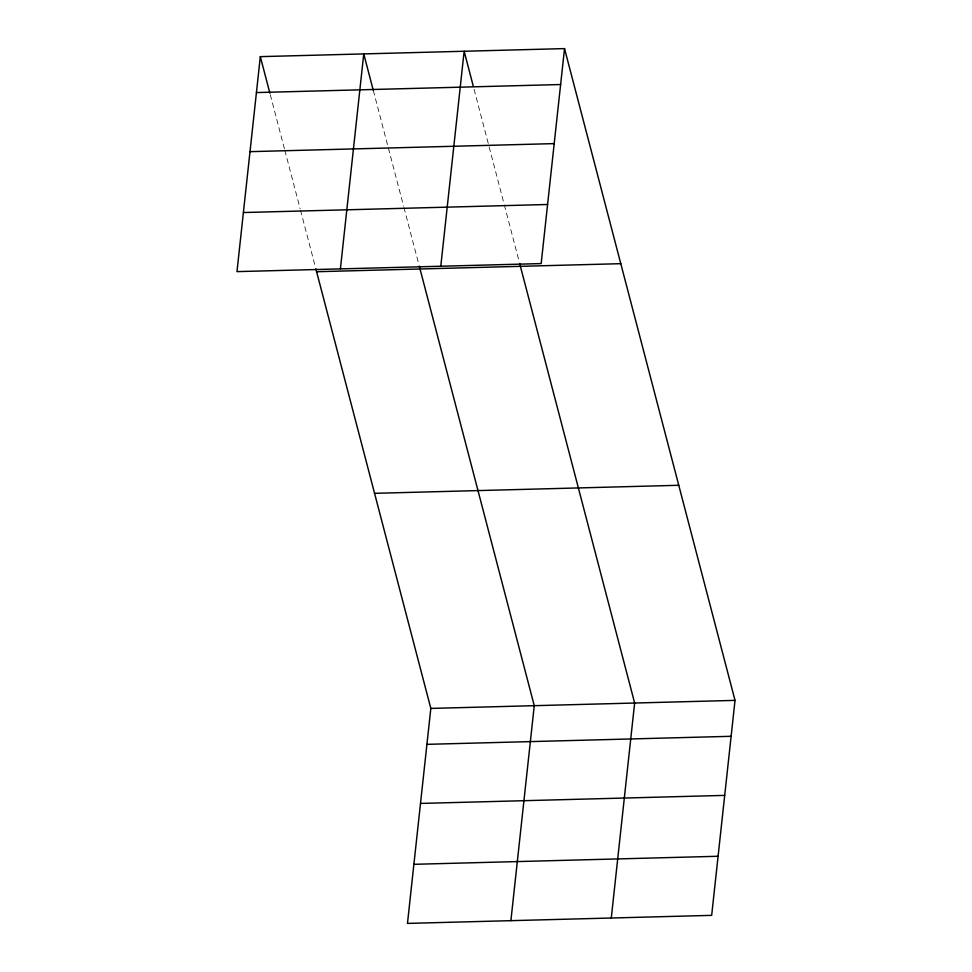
<?xml version="1.0" encoding="UTF-8"?>
<svg xmlns="http://www.w3.org/2000/svg" width="972" height="972" viewBox="0 0 972 972"><rect width="100%" height="100%" fill="white"/><g stroke="black" fill="none" stroke-linecap="round" stroke-linejoin="round"><path stroke-width="0.73" stroke-dasharray="4.86 3.65" d="M474.093 89.29L503.946 203.427M504.334 204.885L519.255 261.954M373.321 90.481L403.562 206.076M403.951 207.534L418.871 264.603M270.289 94.685L284.444 148.825M284.832 150.283L300.141 208.81M300.518 210.268L315.45 267.336"/><path stroke-width="1.46" d="M260.326 56.643L236.974 271.625L541.173 263.582L564.525 48.6L260.326 56.643L269.9 93.215M340.407 268.892L363.759 53.91L373.321 90.481M440.79 266.243L464.142 51.249L473.328 86.374M315.827 268.794L430.827 708.418L407.475 923.4L711.674 915.357L735.026 700.375L564.525 48.6M510.895 920.666L534.26 705.684L419.26 266.061M611.279 918.018L634.643 703.023L519.643 263.412M256.426 92.571L560.625 84.528M250.011 151.656L554.198 143.613M243.401 212.54L547.588 204.497M316.593 271.723L620.792 263.679M374.56 493.326L678.76 485.283M430.827 708.418L735.026 700.375M426.927 744.345L731.126 736.302M420.512 803.431L724.699 795.388M413.89 864.315L718.089 856.271"/></g></svg>
